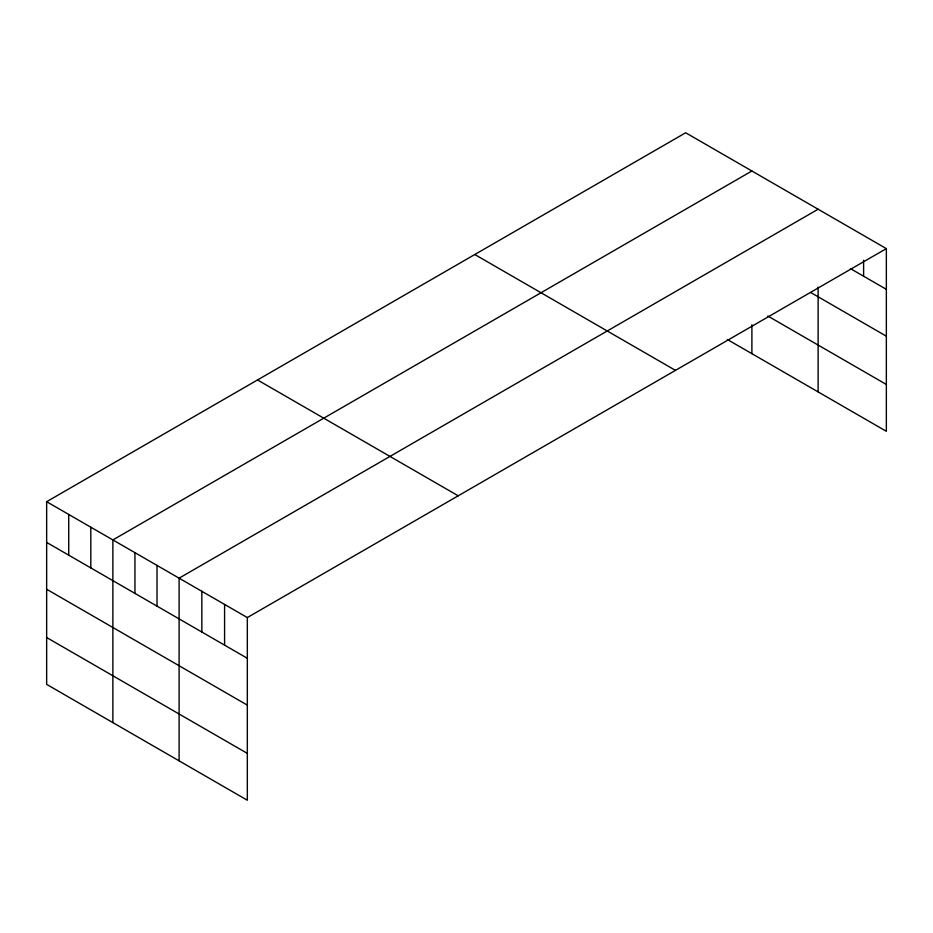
<?xml version="1.0" encoding="UTF-8"?>
<svg xmlns="http://www.w3.org/2000/svg" width="933" height="933" viewBox="0 0 933 933"><rect width="100%" height="100%" fill="white"/><g stroke="black" fill="none" stroke-linecap="round" stroke-linejoin="round"><path stroke-width="1.4" d="M46.65 501.697L247.327 617.564L247.327 800.234L46.65 684.379L46.65 501.697L685.673 132.766L886.35 248.621L886.35 431.303L727.367 339.507M751.893 170.996L112.87 539.939L112.87 722.609M818.124 209.225L179.101 578.168L179.101 760.838M247.327 617.564L886.35 248.621M850.441 268.611L886.35 289.335M810.765 292.542L886.35 336.183M767.836 316.03L886.35 384.454M474.792 254.511L675.469 370.378M257.531 379.953L458.208 495.808M46.65 542.411L247.327 658.278M46.65 589.259L247.327 705.126M46.65 637.531L247.327 753.386M863.608 260.214L863.608 276.203M818.124 287.142L818.124 391.907M751.893 324.742L751.893 353.677M224.585 604.432L224.585 645.146M201.843 591.3L201.843 632.014M157.024 565.421L157.024 606.135M134.947 552.674L134.947 593.4M90.804 527.192L90.804 567.905M68.727 514.445L68.727 555.158"/></g></svg>
